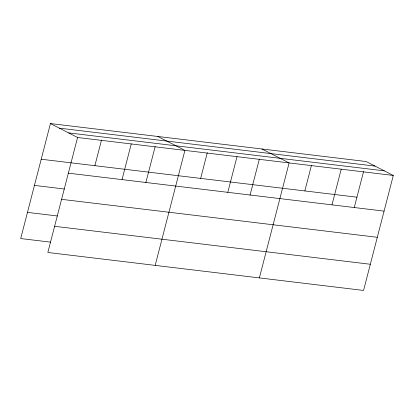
<?xml version="1.0" encoding="UTF-8"?>
<svg xmlns="http://www.w3.org/2000/svg" width="414" height="414" viewBox="0 0 414 414"><rect width="100%" height="100%" fill="white"/><g stroke="black" fill="none" stroke-linecap="round" stroke-linejoin="round"><path stroke-width="0.62" d="M50.441 123.563L77.578 137.489L47.843 252.478L363.559 290.437L393.3 175.448L366.157 161.522L50.441 123.563L20.7 238.552L50.731 242.164M94.884 165.688L101.523 140.03M122.026 179.614L131.254 143.943M145.816 182.734L155.193 146.484M155.188 265.384L184.923 150.396L157.786 136.47M200.65 178.403L207.29 152.745M227.793 192.329L237.02 156.658M250.004 195.263L259.381 159.007M259.376 277.913L289.112 162.919L261.969 148.993M304.839 190.932L311.478 165.274M331.981 204.858L341.208 169.186M354.193 207.787L363.57 171.536M59.393 128.159L375.115 166.117M68.62 132.894L384.342 170.853M77.578 137.489L393.3 175.448M41.214 159.235L356.935 197.193M68.351 173.161L384.073 211.119M34.445 185.41L64.475 189.017M61.582 199.336L377.304 237.294M27.469 212.377L57.499 215.989M54.612 226.303L370.333 264.261"/></g></svg>
